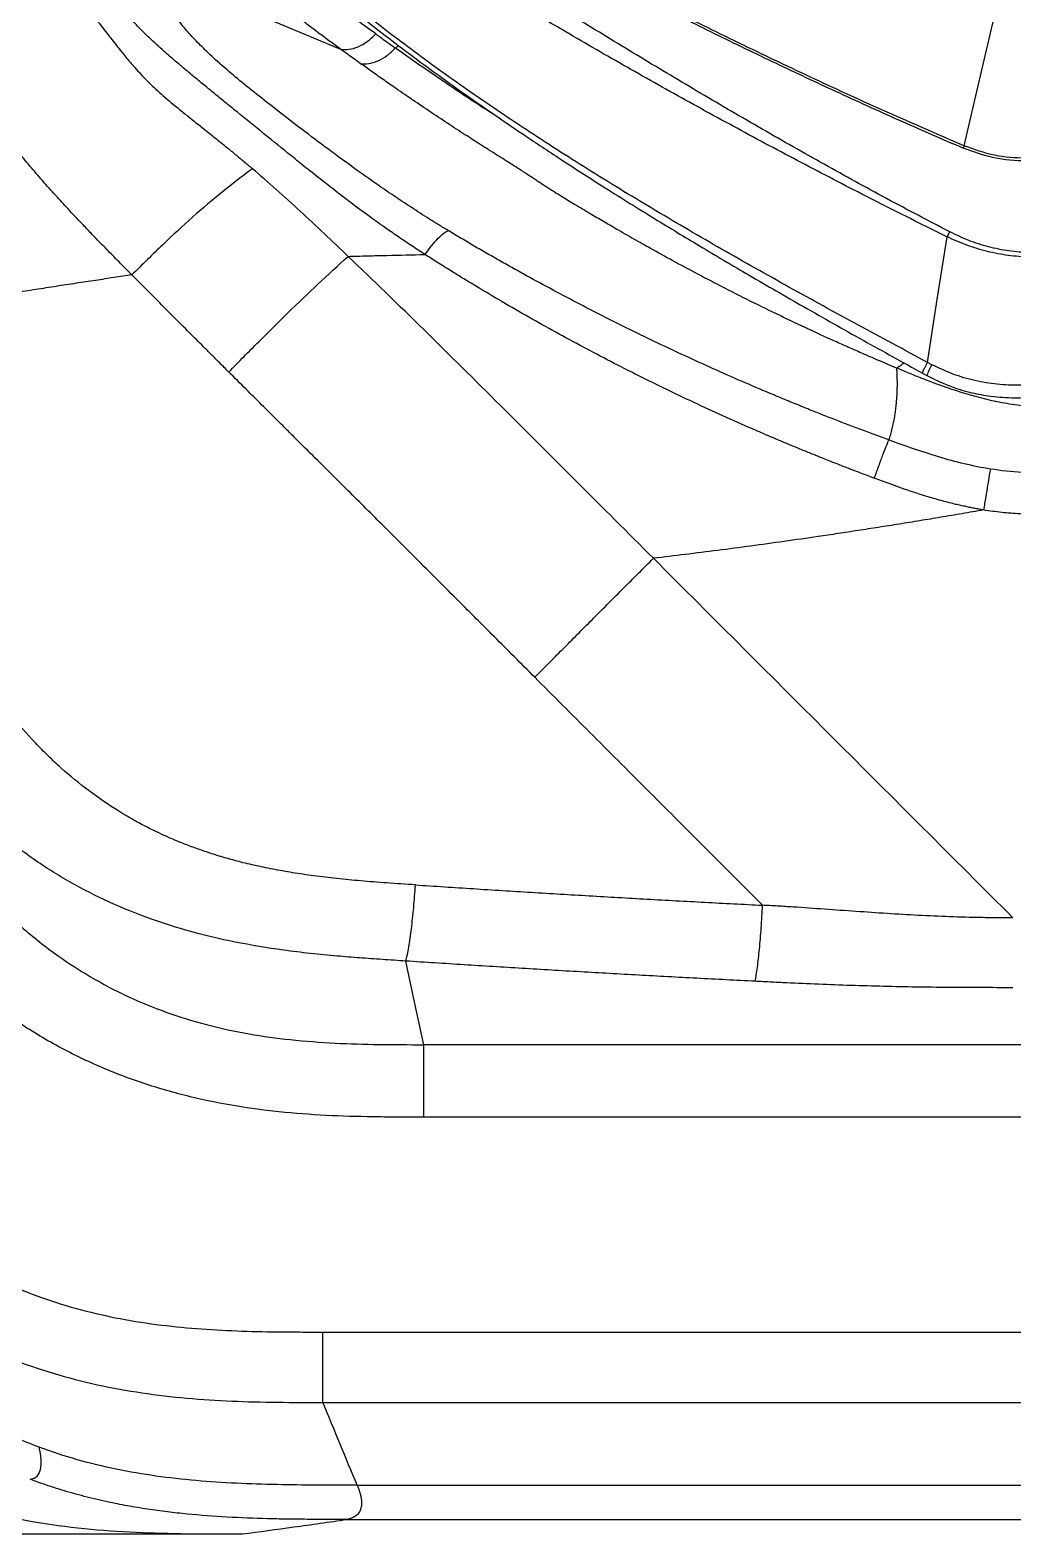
# Model space of a CAD drawing. Extents: x 0 to 84, y -21 to 126.
# Drawn here: x 64.62 to 70.45, y 0.1 to 9.02 of the extents above; entities that cross this region are included whole.
import ezdxf

# ---------------------------------------------------------------- set-up
doc = ezdxf.new("R2010")
doc.units = 0
doc.header["$MEASUREMENT"] = 0
doc.layers.add('1', color=4, linetype='Continuous')

# ---------------------------------------------------------------- blocks, each defined once
blk = doc.blocks.new('PRODIGY')
at = {"layer": '1', "color": 3, "linetype": 'Continuous', "lineweight": 25}
for p, q in [((65.3341, 9.3758), (66.4582, 8.9058)), ((66.7837, 8.9121), (66.8049, 8.925)), ((70.056, 7.7916), (70.0719, 7.8217)), ((69.9108, 6.9833), (69.9362, 6.9693)), ((69.9669, 7.0335), (69.9406, 7.0472)), ((77.8486, 3), (66.9523, 3)), ((77.8486, 2.5702), (66.9523, 2.5702)), ((66.3547, 1.2956), (79.262, 1.2956)), ((66.3547, 0.8778), (79.7705, 0.8778)), ((66.5575, 0.3868), (80.404, 0.3865)), ((66.4954, 0.1838), (80.6797, 0.1836)), ((45.4641, 0.0985), (65.8414, 0.0979)), ((65.8414, 0.0979), (65.8766, 0.0979))]:
    blk.add_line(p, q, dxfattribs=at)
at = {"layer": '1', "color": 3, "linetype": 'Continuous', "lineweight": 25, "flags": 128}
for points in [[(70.1584, 8.3318), (70.2469, 8.7126), (70.3353, 9.0932)], [(69.9406, 7.0472), (69.9983, 7.4194), (70.056, 7.7916)], [(66.9523, 3), (66.8999, 3.2451), (66.8464, 3.496)]]:
    blk.add_lwpolyline(points, dxfattribs=at)
at = {"layer": '1', "color": 3, "linetype": 'Continuous', "lineweight": 25}
blk.add_arc((70.3128, 6.8284), 0.4022, 149.33985, 159.48164, dxfattribs=at)
for points, knots in [([(70.1523, 8.3174), (70.0326, 8.3692), (69.7869, 8.4755), (69.4251, 8.6399), (69.0595, 8.8109), (68.7029, 8.9835), (68.3547, 9.1568), (68.0823, 9.2954), (67.8796, 9.4), (67.7397, 9.4731), (67.6027, 9.5453), (67.4702, 9.6159), (67.3434, 9.6828), (67.2214, 9.7483), (67.1057, 9.8122), (66.9957, 9.8726), (66.8974, 9.9259), (66.811, 9.9729), (66.7297, 10.0184), (66.6529, 10.0618), (66.5706, 10.1074), (66.4901, 10.1484), (66.4395, 10.1791), (66.4165, 10.1931)], [0, 0, 0, 0, 0.082249, 0.168725, 0.250938, 0.337837, 0.421226, 0.501438, 0.538138, 0.573957, 0.608923, 0.645818, 0.681064, 0.714276, 0.751294, 0.786327, 0.81865, 0.848238, 0.87506, 0.90615, 0.93432, 0.970126, 1, 1, 1, 1]), ([(66.4168, 10.1934), (66.4673, 10.1657), (66.568, 10.1103), (66.7348, 10.0201), (66.9165, 9.9243), (67.1147, 9.821), (67.3282, 9.7066), (67.5588, 9.5867), (67.7976, 9.4589), (68.0952, 9.3053), (68.453, 9.1234), (68.8715, 8.9174), (69.2962, 8.7157), (69.7251, 8.5196), (70.0141, 8.3944), (70.1585, 8.3319)], [0, 0, 0, 0, 0.062561, 0.125095, 0.187383, 0.249789, 0.312754, 0.37631, 0.439124, 0.501607, 0.601699, 0.701611, 0.80118, 0.900668, 1, 1, 1, 1]), ([(70.0559, 7.7916), (69.9273, 7.8556), (69.6696, 7.9838), (69.286, 8.1822), (68.9045, 8.3839), (68.5276, 8.5896), (68.1562, 8.7981), (67.8228, 8.9908), (67.5296, 9.1639), (67.277, 9.3154), (67.0398, 9.4603), (66.8212, 9.5942), (66.6228, 9.718), (66.4445, 9.8316), (66.2828, 9.9372), (66.1864, 10.0014), (66.1382, 10.0335)], [0, 0, 0, 0, 0.082589, 0.165416, 0.24837, 0.331192, 0.414034, 0.497446, 0.56062, 0.623393, 0.686188, 0.749611, 0.812567, 0.875073, 0.937549, 1, 1, 1, 1]), ([(70.0718, 7.8217), (69.947, 7.887), (69.6971, 8.0177), (69.3264, 8.222), (68.9584, 8.4303), (68.5945, 8.6429), (68.2352, 8.8578), (67.911, 9.0555), (67.6236, 9.2319), (67.3738, 9.3852), (67.1368, 9.53), (66.9162, 9.6625), (66.7147, 9.782), (66.5326, 9.8894), (66.3665, 9.9861), (66.2673, 10.0451), (66.2178, 10.0745)], [0, 0, 0, 0, 0.082411, 0.164951, 0.247638, 0.330248, 0.412935, 0.496232, 0.559503, 0.622548, 0.685579, 0.749219, 0.81255, 0.875197, 0.937632, 1, 1, 1, 1]), ([(66.6673, 8.9957), (66.5835, 9.0563), (66.5036, 9.115), (66.3519, 9.2285), (66.2801, 9.283), (66.1457, 9.3866), (66.0832, 9.4354), (65.9685, 9.5263), (65.9163, 9.5683), (65.8225, 9.645), (65.7809, 9.6798), (65.7073, 9.7435), (65.6753, 9.7724), (65.6201, 9.8261), (65.5968, 9.8509), (65.5664, 9.8868), (65.5569, 9.8985), (65.539, 9.9218), (65.5304, 9.9334), (65.5221, 9.945)], [0, 0, 0, 0, 0.125, 0.125, 0.25, 0.25, 0.375, 0.375, 0.5, 0.5, 0.625, 0.625, 0.75, 0.75, 0.875, 0.875, 0.9375, 0.9375, 1, 1, 1, 1]), ([(66.4582, 8.9058), (66.4477, 8.9134), (66.4267, 8.9288), (66.3956, 8.9516), (66.3648, 8.9744), (66.3344, 8.9971), (66.3043, 9.0196), (66.2745, 9.0421), (66.245, 9.0644), (66.1852, 9.1101), (66.102, 9.1748), (65.9977, 9.2582), (65.9034, 9.3359), (65.8144, 9.4116), (65.7357, 9.4809), (65.6461, 9.5628), (65.55, 9.6561), (65.4871, 9.7238), (65.4487, 9.7682), (65.4261, 9.7953), (65.3892, 9.8421), (65.3636, 9.8773), (65.3466, 9.9007)], [0, 0, 0, 0, 0.016832, 0.033626, 0.05039, 0.067135, 0.083868, 0.100596, 0.117327, 0.134064, 0.203736, 0.265258, 0.330367, 0.393402, 0.458928, 0.518168, 0.630815, 0.76045, 0.779943, 0.820615, 0.880648, 1, 1, 1, 1]), ([(69.9406, 7.0472), (69.8024, 7.1213), (69.5264, 7.2694), (69.1182, 7.4932), (68.7178, 7.7185), (68.3271, 7.9464), (67.9468, 8.1778), (67.5786, 8.413), (67.2259, 8.6508), (66.8936, 8.8893), (66.6113, 9.106), (66.3747, 9.2999), (66.1784, 9.4708), (65.9983, 9.6382), (65.8956, 9.7418), (65.8443, 9.7936)], [0, 0, 0, 0, 0.083389, 0.166545, 0.249267, 0.331863, 0.414654, 0.498053, 0.581911, 0.665729, 0.748937, 0.811246, 0.87376, 0.936868, 1, 1, 1, 1]), ([(65.8639, 9.7253), (65.9051, 9.6851), (65.9896, 9.6024), (66.1341, 9.4714), (66.2841, 9.3408), (66.4331, 9.2164), (66.5785, 9.0993), (66.7264, 8.9838), (66.8744, 8.8717), (67.0198, 8.7646), (67.1499, 8.6709), (67.2697, 8.5865), (67.404, 8.4934), (67.5717, 8.3796), (67.7859, 8.238), (68.0394, 8.0751), (68.3108, 7.906), (68.5958, 7.7332), (68.89, 7.5593), (69.2136, 7.3726), (69.5566, 7.1786), (69.7934, 7.0481), (69.9111, 6.9831)], [0, 0, 0, 0, 0.051204, 0.105004, 0.154894, 0.201119, 0.243829, 0.283135, 0.325877, 0.363814, 0.396875, 0.424913, 0.452879, 0.494955, 0.544809, 0.602205, 0.667162, 0.724647, 0.78714, 0.85479, 0.927813, 1, 1, 1, 1]), ([(66.9595, 7.6873), (66.9463, 7.6958), (66.9201, 7.7128), (66.8813, 7.7383), (66.843, 7.7639), (66.8054, 7.7893), (66.7683, 7.8147), (66.709, 7.8559), (66.6252, 7.9158), (66.5213, 7.9928), (66.4206, 8.07), (66.3243, 8.1456), (66.234, 8.2177), (66.1187, 8.3107), (65.9826, 8.4207), (65.8532, 8.5257), (65.7558, 8.6049), (65.6877, 8.6606), (65.6214, 8.715), (65.5622, 8.7641), (65.5033, 8.8134), (65.4502, 8.859), (65.3997, 8.9033), (65.3397, 8.9576), (65.2769, 9.0181), (65.2181, 9.0809), (65.1711, 9.1382), (65.1401, 9.1823), (65.1189, 9.2165), (65.1052, 9.2401), (65.0932, 9.2617), (65.0859, 9.2752), (65.0824, 9.2817)], [0, 0, 0, 0, 0.011933, 0.023759, 0.035476, 0.047081, 0.058571, 0.069944, 0.102567, 0.138056, 0.170649, 0.202428, 0.235662, 0.264158, 0.324338, 0.383571, 0.412382, 0.442377, 0.470047, 0.501198, 0.527023, 0.560641, 0.5908, 0.621346, 0.685527, 0.748136, 0.810291, 0.878724, 0.911605, 0.943029, 0.972993, 1, 1, 1, 1]), ([(64.8993, 9.217), (64.9031, 9.2124), (64.9107, 9.2034), (64.9221, 9.1896), (64.9334, 9.1759), (64.9446, 9.1622), (64.9558, 9.1485), (64.9669, 9.1348), (64.9779, 9.1211), (64.989, 9.1074), (64.9999, 9.0936), (65.0109, 9.0798), (65.0294, 9.0563), (65.0561, 9.0223), (65.0909, 8.9774), (65.1255, 8.9329), (65.1635, 8.8849), (65.1991, 8.8414), (65.2344, 8.8002), (65.2635, 8.7677), (65.298, 8.7312), (65.3471, 8.6822), (65.4162, 8.6192), (65.5011, 8.5493), (65.577, 8.4888), (65.642, 8.4372), (65.7117, 8.3816), (65.7768, 8.3289), (65.8344, 8.2816), (65.8856, 8.2389), (65.9196, 8.21), (65.9366, 8.1956)], [0, 0, 0, 0, 0.030439, 0.060004, 0.088715, 0.116594, 0.143661, 0.169937, 0.195444, 0.220203, 0.244235, 0.267563, 0.290207, 0.359184, 0.423258, 0.472901, 0.521351, 0.581997, 0.601586, 0.632896, 0.66563, 0.689559, 0.745224, 0.80041, 0.829046, 0.861024, 0.896084, 0.928879, 0.952821, 0.976533, 1, 1, 1, 1]), ([(67.0974, 7.829), (67.0787, 7.8403), (67.0602, 7.8516), (67.0233, 7.8744), (67.0048, 7.8859), (66.9497, 7.9205), (66.9133, 7.9437), (66.842, 7.9902), (66.8071, 8.0134), (66.7393, 8.0591), (66.7063, 8.0817), (66.6102, 8.1485), (66.5498, 8.1919), (66.4343, 8.276), (66.3793, 8.3169), (66.2738, 8.396), (66.2233, 8.4343), (66.1271, 8.5079), (66.0815, 8.5431), (65.9954, 8.6105), (65.955, 8.6425), (65.8793, 8.7037), (65.844, 8.7329), (65.7778, 8.7891), (65.7469, 8.8161), (65.6892, 8.8685), (65.6625, 8.8938), (65.613, 8.9428), (65.5903, 8.9665), (65.5489, 9.0123), (65.5301, 9.0344), (65.4963, 9.0767), (65.4814, 9.0969), (65.4613, 9.126), (65.455, 9.1355), (65.4461, 9.1496), (65.4432, 9.1542), (65.4376, 9.1635), (65.4348, 9.168), (65.4267, 9.1819), (65.4216, 9.191), (65.412, 9.2087), (65.4076, 9.2172), (65.4014, 9.2293), (65.3995, 9.2332), (65.3957, 9.2409), (65.3938, 9.2446), (65.3901, 9.2521), (65.3883, 9.2559), (65.3847, 9.2633), (65.383, 9.2669), (65.3812, 9.2705)], [0, 0, 0, 0, 0.015625, 0.015625, 0.03125, 0.03125, 0.0625, 0.0625, 0.09375, 0.09375, 0.125, 0.125, 0.1875, 0.1875, 0.25, 0.25, 0.3125, 0.3125, 0.375, 0.375, 0.4375, 0.4375, 0.5, 0.5, 0.5625, 0.5625, 0.625, 0.625, 0.6875, 0.6875, 0.75, 0.75, 0.8125, 0.8125, 0.84375, 0.84375, 0.859375, 0.859375, 0.875, 0.875, 0.90625, 0.90625, 0.9375, 0.9375, 0.953125, 0.953125, 0.96875, 0.96875, 0.984375, 0.984375, 1, 1, 1, 1]), ([(65.2211, 7.5661), (65.2078, 7.5796), (65.1817, 7.606), (65.1436, 7.6447), (65.1072, 7.6817), (65.0727, 7.717), (65.04, 7.7505), (65.009, 7.7825), (64.9797, 7.8127), (64.9522, 7.8414), (64.9064, 7.8893), (64.8453, 7.9541), (64.767, 8.0391), (64.6912, 8.1243), (64.6154, 8.2126), (64.5442, 8.2989), (64.4791, 8.3807), (64.4199, 8.4565), (64.3687, 8.5223), (64.3245, 8.5785), (64.2736, 8.642), (64.2191, 8.7073), (64.1651, 8.7686), (64.1223, 8.8151), (64.0837, 8.8557), (64.0513, 8.8892), (64.0139, 8.9274), (63.9843, 8.9575), (63.9524, 8.9901), (63.9358, 9.0071), (63.9248, 9.0184)], [0, 0, 0, 0, 0.015464, 0.030259, 0.044392, 0.057869, 0.070699, 0.082889, 0.094447, 0.105381, 0.115701, 0.149297, 0.179436, 0.21289, 0.246809, 0.281604, 0.315205, 0.34836, 0.382858, 0.412564, 0.441845, 0.502009, 0.561673, 0.621283, 0.671091, 0.735799, 0.786711, 0.880991, 0.920634, 1, 1, 1, 1]), ([(66.4582, 8.9058), (66.474, 8.9024), (66.4911, 8.902), (66.5266, 8.9067), (66.5449, 8.9119), (66.5816, 8.9277), (66.5999, 8.9382), (66.6351, 8.9638), (66.6519, 8.9789), (66.6673, 8.9957)], [0, 0, 0, 0, 0.25, 0.25, 0.5, 0.5, 0.75, 0.75, 1, 1, 1, 1]), ([(66.6673, 8.9957), (66.6767, 8.9889), (66.6959, 8.9751), (66.7294, 8.951), (66.7589, 8.9298), (66.7785, 8.9159), (66.7837, 8.9121)], [0, 0, 0, 0, 0.243169, 0.500145, 0.866544, 1, 1, 1, 1]), ([(66.576, 8.8207), (66.5647, 8.8288), (66.5403, 8.8463), (66.5009, 8.8747), (66.4731, 8.8949), (66.4582, 8.9058)], [0, 0, 0, 0, 0.282645, 0.616068, 1, 1, 1, 1]), ([(66.576, 8.8207), (66.5915, 8.8174), (66.6083, 8.8169), (66.6435, 8.8218), (66.6617, 8.8271), (66.6982, 8.8432), (66.7164, 8.8539), (66.7514, 8.8799), (66.7682, 8.8952), (66.7837, 8.9121)], [0, 0, 0, 0, 0.25, 0.25, 0.5, 0.5, 0.75, 0.75, 1, 1, 1, 1]), ([(67.4092, 8.4903), (67.3689, 8.5161), (67.285, 8.5697), (67.1588, 8.6529), (67.0312, 8.7391), (66.9053, 8.8259), (66.8242, 8.8834), (66.7837, 8.9121)], [0, 0, 0, 0, 0.18525, 0.385189, 0.59208, 0.796394, 1, 1, 1, 1]), ([(69.7565, 7.0137), (69.7381, 7.0214), (69.7022, 7.0365), (69.6497, 7.0589), (69.5995, 7.0806), (69.5516, 7.1014), (69.5059, 7.1215), (69.4625, 7.1408), (69.4213, 7.1592), (69.3823, 7.1767), (69.3455, 7.1934), (69.3109, 7.2093), (69.2784, 7.2242), (69.248, 7.2383), (69.2198, 7.2514), (69.1446, 7.2866), (69.0199, 7.3461), (68.8454, 7.4323), (68.6965, 7.5084), (68.5573, 7.5814), (68.4327, 7.6483), (68.3082, 7.717), (68.1966, 7.7798), (68.1037, 7.8329), (68.0174, 7.883), (67.9349, 7.9315), (67.8517, 7.9811), (67.7804, 8.0244), (67.7283, 8.0567), (67.6928, 8.0792), (67.6645, 8.0976), (67.6404, 8.1136), (67.618, 8.1287), (67.5942, 8.1444), (67.5687, 8.1611), (67.5217, 8.1915), (67.4684, 8.2255), (67.409, 8.2631), (67.3604, 8.2937), (67.2973, 8.3335), (67.2339, 8.374), (67.1712, 8.4145), (67.1008, 8.4604), (67.0091, 8.521), (66.9161, 8.5838), (66.8423, 8.6341), (66.7795, 8.6774), (66.7128, 8.7238), (66.642, 8.7737), (66.5974, 8.8055), (66.576, 8.8207)], [0, 0, 0, 0, 0.014589, 0.028601, 0.042042, 0.054919, 0.067233, 0.078987, 0.09018, 0.100813, 0.110885, 0.120396, 0.129347, 0.137738, 0.145569, 0.152842, 0.2005, 0.250873, 0.303945, 0.333673, 0.378467, 0.420337, 0.451648, 0.484803, 0.509168, 0.534348, 0.56409, 0.589195, 0.603084, 0.614339, 0.623412, 0.630523, 0.637951, 0.64556, 0.65395, 0.66305, 0.691783, 0.706545, 0.721812, 0.74014, 0.769753, 0.786226, 0.80429, 0.842406, 0.881768, 0.902777, 0.921448, 0.949744, 0.975846, 1, 1, 1, 1]), ([(70.8888, 8.3351), (70.8307, 8.3097), (70.7144, 8.2589), (70.5239, 8.2371), (70.3324, 8.2522), (70.2125, 8.2956), (70.1523, 8.3173)], [0, 0, 0, 0, 0.249093, 0.498767, 0.748345, 1, 1, 1, 1]), ([(70.1523, 8.3174), (70.1534, 8.3198), (70.1554, 8.3247), (70.1574, 8.3295), (70.1584, 8.3319)], [0, 0, 0, 0, 0.5000516, 1, 1, 1, 1]), ([(70.8804, 8.3507), (70.8237, 8.3256), (70.7101, 8.2752), (70.5234, 8.2533), (70.3354, 8.2678), (70.2176, 8.3104), (70.1584, 8.3318)], [0, 0, 0, 0, 0.248315, 0.497926, 0.747765, 1, 1, 1, 1]), ([(65.9366, 8.1956), (65.8758, 8.1511), (65.8162, 8.1055), (65.6982, 8.0102), (65.6398, 7.9606), (65.5225, 7.8564), (65.4636, 7.8018), (65.3441, 7.6876), (65.2834, 7.628), (65.2211, 7.5661)], [0, 0, 0, 0, 0.25, 0.25, 0.5, 0.5, 0.75, 0.75, 1, 1, 1, 1]), ([(66.5039, 7.6762), (66.4089, 7.767), (66.3141, 7.8568), (66.1717, 7.9879), (66.1243, 8.031), (66.0299, 8.115), (65.9829, 8.1559), (65.9366, 8.1956)], [0, 0, 0, 0, 0.5, 0.5, 0.75, 0.75, 1, 1, 1, 1]), ([(66.9595, 7.6873), (66.9872, 7.7258), (67.0144, 7.7589), (67.0619, 7.8078), (67.0824, 7.8235), (67.0974, 7.829)], [0, 0, 0, 0, 0.5, 0.5, 1, 1, 1, 1]), ([(69.7105, 6.5869), (69.6531, 6.6078), (69.5959, 6.629), (69.482, 6.6721), (69.4252, 6.6939), (69.34, 6.7272), (69.3117, 6.7384), (69.2549, 6.761), (69.2265, 6.7724), (69.1699, 6.7954), (69.1417, 6.8069), (69.085, 6.8302), (69.0565, 6.842), (68.9147, 6.9015), (68.8017, 6.9504), (68.6343, 7.0251), (68.5789, 7.0503), (68.469, 7.1009), (68.4145, 7.1265), (68.306, 7.178), (68.252, 7.204), (68.1444, 7.2568), (68.0907, 7.2834), (67.9306, 7.3642), (67.8242, 7.4196), (67.6664, 7.5041), (67.6142, 7.5325), (67.5364, 7.5754), (67.5106, 7.5897), (67.4592, 7.6184), (67.4336, 7.6328), (67.3824, 7.6619), (67.3566, 7.6766), (67.3044, 7.7066), (67.2781, 7.7218), (67.2258, 7.7524), (67.1998, 7.7676), (67.1613, 7.7905), (67.1485, 7.7982), (67.1228, 7.8136), (67.11, 7.8213), (67.0974, 7.829)], [0, 0, 0, 0, 0.0625, 0.0625, 0.125, 0.125, 0.15625, 0.15625, 0.1875, 0.1875, 0.21875, 0.21875, 0.25, 0.25, 0.375, 0.375, 0.4375, 0.4375, 0.5, 0.5, 0.5625, 0.5625, 0.625, 0.625, 0.75, 0.75, 0.8125, 0.8125, 0.84375, 0.84375, 0.875, 0.875, 0.90625, 0.90625, 0.9375, 0.9375, 0.96875, 0.96875, 0.984375, 0.984375, 1, 1, 1, 1]), ([(71.035, 7.7821), (70.9966, 7.7641), (70.92, 7.7283), (70.7974, 7.6938), (70.6723, 7.6739), (70.5455, 7.6696), (70.4192, 7.6795), (70.2948, 7.7035), (70.1728, 7.7398), (70.0951, 7.7743), (70.056, 7.7917)], [0, 0, 0, 0, 0.125245, 0.249888, 0.375058, 0.499446, 0.624437, 0.749005, 0.873564, 1, 1, 1, 1]), ([(71.0215, 7.8079), (70.9845, 7.79), (70.9104, 7.7543), (70.7915, 7.7199), (70.6698, 7.7), (70.5461, 7.6955), (70.4229, 7.7058), (70.3019, 7.7306), (70.1836, 7.7678), (70.1092, 7.8037), (70.0718, 7.8217)], [0, 0, 0, 0, 0.124908, 0.249366, 0.374617, 0.499197, 0.624502, 0.749327, 0.874058, 1, 1, 1, 1]), ([(65.796, 6.9901), (65.8557, 7.051), (65.9146, 7.1108), (66.0318, 7.2284), (66.0901, 7.2861), (66.2071, 7.3998), (66.2657, 7.4558), (66.3839, 7.5666), (66.4435, 7.6215), (66.5039, 7.6762)], [0, 0, 0, 0, 0.25, 0.25, 0.5, 0.5, 0.75, 0.75, 1, 1, 1, 1]), ([(66.5039, 7.6762), (66.5426, 7.6772), (66.581, 7.6783), (66.6574, 7.6802), (66.6955, 7.6812), (66.8096, 7.684), (66.8851, 7.6857), (66.9595, 7.6873)], [0, 0, 0, 0, 0.25, 0.25, 0.5, 0.5, 1, 1, 1, 1]), ([(68.3146, 5.8849), (68.1632, 6.0363), (68.0118, 6.1877), (67.7091, 6.4902), (67.5578, 6.6413), (67.2555, 6.9422), (67.1046, 7.0918), (66.8034, 7.3875), (66.6534, 7.5333), (66.5039, 7.6762)], [0, 0, 0, 0, 0.25, 0.25, 0.5, 0.5, 0.75, 0.75, 1, 1, 1, 1]), ([(69.6248, 6.36), (69.6029, 6.3682), (69.5592, 6.3846), (69.4938, 6.4096), (69.4284, 6.4349), (69.3631, 6.4606), (69.2977, 6.4867), (69.2323, 6.5131), (69.1668, 6.54), (69.101, 6.5673), (69.035, 6.5952), (68.9688, 6.6235), (68.807, 6.6936), (68.5585, 6.8059), (68.223, 6.9683), (67.8971, 7.1367), (67.6283, 7.2847), (67.4189, 7.4055), (67.287, 7.4839), (67.1849, 7.5459), (67.1063, 7.5944), (67.033, 7.6402), (66.9828, 7.6724), (66.9595, 7.6873)], [0, 0, 0, 0, 0.023315, 0.046641, 0.069985, 0.093361, 0.116785, 0.140279, 0.163869, 0.187586, 0.211462, 0.235484, 0.259614, 0.387776, 0.508273, 0.633057, 0.756241, 0.817598, 0.877582, 0.911831, 0.93902, 0.971711, 1, 1, 1, 1]), ([(65.2211, 7.5661), (65.1857, 7.5608), (65.1136, 7.55), (65.0035, 7.5333), (64.8894, 7.516), (64.7713, 7.498), (64.6491, 7.4792), (64.5229, 7.4598), (64.3925, 7.4397), (64.2502, 7.4178), (64.0919, 7.3932), (63.9135, 7.3656), (63.7182, 7.3354), (63.506, 7.3026), (63.3589, 7.2799), (63.2825, 7.2681)], [0, 0, 0, 0, 0.054571, 0.111191, 0.169881, 0.230662, 0.293559, 0.358595, 0.425794, 0.495183, 0.578716, 0.670823, 0.77164, 0.881312, 1, 1, 1, 1]), ([(65.796, 6.9901), (65.778, 7.0081), (65.7432, 7.0427), (65.6931, 7.0927), (65.6471, 7.1387), (65.605, 7.1807), (65.5419, 7.2438), (65.4614, 7.3244), (65.3676, 7.4185), (65.2891, 7.4974), (65.2421, 7.5449), (65.2211, 7.5661)], [0, 0, 0, 0, 0.0935927, 0.1802778, 0.2600556, 0.3329236, 0.3988774, 0.588915, 0.7525112, 0.8895704, 1, 1, 1, 1]), ([(71.7112, 7.1619), (71.6968, 7.1524), (71.669, 7.1341), (71.6287, 7.1081), (71.5818, 7.0785), (71.5284, 7.0458), (71.4047, 6.9737), (71.2556, 6.8995), (71.0782, 6.8371), (70.9447, 6.8035), (70.8116, 6.7836), (70.6807, 6.7769), (70.5517, 6.7823), (70.4278, 6.798), (70.3064, 6.8224), (70.1909, 6.853), (70.0773, 6.889), (69.9808, 6.9237), (69.8974, 6.9559), (69.8273, 6.9841), (69.7803, 7.0037), (69.7565, 7.0137)], [0, 0, 0, 0, 0.024365, 0.046999, 0.067893, 0.102683, 0.135453, 0.270469, 0.337697, 0.402739, 0.466804, 0.530349, 0.591215, 0.653107, 0.711534, 0.771755, 0.828205, 0.887123, 0.92353, 0.961161, 1, 1, 1, 1]), ([(67.6109, 5.1794), (67.5307, 5.2598), (67.3796, 5.4111), (67.1509, 5.6402), (66.9288, 5.8623), (66.7056, 6.0851), (66.4806, 6.3091), (66.313, 6.4758), (66.1977, 6.5904), (66.1384, 6.6494), (66.0682, 6.7192), (65.9871, 6.7998), (65.8951, 6.8914), (65.8303, 6.956), (65.796, 6.9901)], [0, 0, 0, 0, 0.132748, 0.250002, 0.378459, 0.49992, 0.618666, 0.749841, 0.776467, 0.809116, 0.847793, 0.892498, 0.943231, 1, 1, 1, 1]), ([(69.7565, 7.0137), (69.7569, 7.0054), (69.7579, 6.989), (69.7589, 6.9645), (69.7595, 6.94), (69.7596, 6.9156), (69.7592, 6.8913), (69.7584, 6.8671), (69.7572, 6.843), (69.7554, 6.819), (69.7529, 6.7912), (69.7491, 6.7596), (69.7438, 6.7244), (69.7373, 6.6894), (69.7297, 6.6549), (69.7209, 6.6206), (69.714, 6.5981), (69.7105, 6.5869)], [0, 0, 0, 0, 0.056622, 0.113084, 0.169392, 0.225552, 0.28157, 0.337451, 0.393202, 0.448829, 0.50434, 0.587411, 0.670261, 0.752915, 0.835403, 0.917754, 1, 1, 1, 1]), ([(69.7989, 7.0452), (69.7954, 7.0414), (69.7804, 7.0252), (69.7668, 7.0186), (69.7565, 7.0137)], [0, 0, 0, 0, 0.234764, 1, 1, 1, 1]), ([(69.9111, 6.9832), (69.9109, 6.9837), (69.9106, 6.9846), (69.913, 6.9914), (69.9176, 7.0018), (69.9241, 7.0154), (69.9318, 7.0307), (69.9377, 7.0418), (69.9405, 7.0472)], [0, 0, 0, 0, 0.1642353, 0.3392566, 0.5142891, 0.6850372, 0.8478319, 1, 1, 1, 1]), ([(69.9362, 6.9693), (69.9792, 6.948), (70.0607, 6.9076), (70.1839, 6.8701), (70.3081, 6.8456), (70.4261, 6.836), (70.5239, 6.8382), (70.5954, 6.8444), (70.6577, 6.8528), (70.7497, 6.8707), (70.8782, 6.9069), (70.9759, 6.9526), (71.0299, 6.9779)], [0, 0, 0, 0, 0.126434, 0.239532, 0.33806, 0.459929, 0.550748, 0.595816, 0.649218, 0.71623, 0.842946, 1, 1, 1, 1]), ([(70.999, 7.0423), (70.9589, 7.0235), (70.8785, 6.9859), (70.7514, 6.9458), (70.6208, 6.9197), (70.4877, 6.9093), (70.3537, 6.9145), (70.2205, 6.9367), (70.0899, 6.9748), (70.0079, 7.0139), (69.9669, 7.0335)], [0, 0, 0, 0, 0.123732, 0.248316, 0.371824, 0.495794, 0.620902, 0.746107, 0.872827, 1, 1, 1, 1]), ([(71.6744, 6.7249), (71.6618, 6.7182), (71.6489, 6.7114), (71.6235, 6.6982), (71.6108, 6.6917), (71.5728, 6.6721), (71.5473, 6.6593), (71.4705, 6.6216), (71.4187, 6.5974), (71.2611, 6.5289), (71.1528, 6.4883), (70.9833, 6.4413), (70.9256, 6.428), (70.8076, 6.4071), (70.7473, 6.3997), (70.6249, 6.3918), (70.5628, 6.3913), (70.4382, 6.3977), (70.3756, 6.4045), (70.3133, 6.4145)], [0, 0, 0, 0, 0.03125, 0.03125, 0.0625, 0.0625, 0.125, 0.125, 0.25, 0.25, 0.5, 0.5, 0.625, 0.625, 0.75, 0.75, 0.875, 0.875, 1, 1, 1, 1]), ([(69.6248, 6.36), (69.6338, 6.3849), (69.6428, 6.4097), (69.6602, 6.4569), (69.6685, 6.4792), (69.6837, 6.5193), (69.6905, 6.5372), (69.7022, 6.5668), (69.707, 6.5786), (69.7105, 6.5869)], [0, 0, 0, 0, 0.25, 0.25, 0.5, 0.5, 0.75, 0.75, 1, 1, 1, 1]), ([(70.3133, 6.4145), (70.2616, 6.4227), (70.2099, 6.4332), (70.1073, 6.4576), (70.0565, 6.4715), (69.9561, 6.5017), (69.9065, 6.5178), (69.8082, 6.5515), (69.7594, 6.569), (69.7105, 6.5869)], [0, 0, 0, 0, 0.25, 0.25, 0.5, 0.5, 0.75, 0.75, 1, 1, 1, 1]), ([(71.7923, 6.5057), (71.7778, 6.4983), (71.7497, 6.4837), (71.7085, 6.4628), (71.6695, 6.4433), (71.6158, 6.417), (71.5482, 6.3851), (71.4352, 6.3347), (71.2893, 6.2763), (71.1038, 6.2164), (70.9406, 6.1789), (70.8051, 6.1586), (70.7, 6.1488), (70.5939, 6.145), (70.5047, 6.1471), (70.4336, 6.1518), (70.3804, 6.1569), (70.3268, 6.1633), (70.291, 6.1689), (70.2731, 6.1717)], [0, 0, 0, 0, 0.030765, 0.059903, 0.087404, 0.113259, 0.172991, 0.228764, 0.34745, 0.469992, 0.597192, 0.663745, 0.729194, 0.796804, 0.864418, 0.897832, 0.931555, 0.965605, 1, 1, 1, 1]), ([(70.2731, 6.1717), (70.2637, 6.1732), (70.2448, 6.1764), (70.2164, 6.1816), (70.1878, 6.1872), (70.1588, 6.1933), (70.1296, 6.1999), (70.0829, 6.2109), (70.0176, 6.2279), (69.9371, 6.2514), (69.8562, 6.2773), (69.7821, 6.3026), (69.7042, 6.3305), (69.6538, 6.3492), (69.6248, 6.36)], [0, 0, 0, 0, 0.042169, 0.084849, 0.128048, 0.171773, 0.216029, 0.260822, 0.384647, 0.51545, 0.632538, 0.76158, 0.862636, 1, 1, 1, 1]), ([(70.3133, 6.4145), (70.3115, 6.4049), (70.3092, 6.3918), (70.3036, 6.3594), (70.3004, 6.3402), (70.2933, 6.2973), (70.2894, 6.2736), (70.2814, 6.2239), (70.2772, 6.1978), (70.2731, 6.1717)], [0, 0, 0, 0, 0.25, 0.25, 0.5, 0.5, 0.75, 0.75, 1, 1, 1, 1]), ([(70.2731, 6.1717), (70.2306, 6.1643), (70.1462, 6.1497), (70.0201, 6.1285), (69.8954, 6.1079), (69.772, 6.0879), (69.65, 6.0685), (69.5294, 6.0498), (69.4102, 6.0316), (69.264, 6.0099), (69.0911, 5.985), (68.8923, 5.9576), (68.6968, 5.9318), (68.5046, 5.9075), (68.3775, 5.8924), (68.3146, 5.8849)], [0, 0, 0, 0, 0.0652773, 0.1298525, 0.1937141, 0.2568511, 0.319253, 0.3809094, 0.4418104, 0.5019465, 0.6050318, 0.7064179, 0.8060654, 0.9039374, 1, 1, 1, 1]), ([(67.6109, 5.1794), (67.6694, 5.2382), (67.7278, 5.297), (67.8446, 5.4144), (67.9031, 5.4731), (68.0202, 5.5906), (68.0789, 5.6494), (68.1966, 5.767), (68.2555, 5.8259), (68.3146, 5.8849)], [0, 0, 0, 0, 0.25, 0.25, 0.5, 0.5, 0.75, 0.75, 1, 1, 1, 1]), ([(70.4473, 3.752), (70.0919, 4.1075), (69.7364, 4.463), (69.0255, 5.174), (68.67, 5.5295), (68.3146, 5.8849)], [0, 0, 0, 0, 0.5, 0.5, 1, 1, 1, 1]), ([(66.9027, 3.9478), (66.8458, 3.9516), (66.738, 3.9588), (66.5823, 3.9709), (66.4385, 3.9847), (66.3035, 4.0007), (66.1769, 4.0192), (66.0586, 4.0401), (65.9484, 4.0633), (65.8461, 4.0882), (65.7518, 4.1146), (65.665, 4.142), (65.5858, 4.1698), (65.5139, 4.1975), (65.449, 4.2247), (65.391, 4.2509), (65.3395, 4.2757), (65.2943, 4.2987), (65.2553, 4.3196), (65.2222, 4.338), (65.1949, 4.3538), (65.1732, 4.3667), (65.1569, 4.3765), (65.0871, 4.4194), (64.9658, 4.5024), (64.8279, 4.6157), (64.7237, 4.7131), (64.6228, 4.8151), (64.5026, 4.951), (64.3673, 5.1252), (64.2385, 5.3103), (64.1276, 5.4822), (64.0448, 5.6152), (64.0031, 5.6829), (63.9889, 5.7059)], [0, 0, 0, 0, 0.047575, 0.090136, 0.130254, 0.168046, 0.2036, 0.236994, 0.268288, 0.297529, 0.324758, 0.350013, 0.373328, 0.394738, 0.414272, 0.431957, 0.44782, 0.461881, 0.474158, 0.484667, 0.49342, 0.500426, 0.505692, 0.509223, 0.568622, 0.627791, 0.657411, 0.687121, 0.747029, 0.807905, 0.870092, 0.93401, 0.977573, 1, 1, 1, 1]), ([(66.8464, 3.496), (66.7998, 3.499), (66.7081, 3.505), (66.5724, 3.5145), (66.3766, 3.5302), (66.1296, 3.5565), (65.8395, 3.6044), (65.5757, 3.6665), (65.3267, 3.7448), (65.087, 3.8416), (64.8545, 3.9601), (64.6349, 4.0982), (64.4303, 4.2543), (64.2417, 4.4259), (64.0691, 4.61), (63.9112, 4.8037), (63.7891, 4.9722), (63.6968, 5.1083), (63.6293, 5.2116), (63.5643, 5.3136), (63.5212, 5.3826), (63.5001, 5.4163)], [0, 0, 0, 0, 0.034496, 0.068003, 0.100518, 0.179719, 0.251359, 0.317395, 0.37931, 0.443454, 0.507389, 0.570934, 0.633959, 0.696346, 0.75814, 0.819339, 0.879991, 0.911072, 0.940187, 0.97073, 1, 1, 1, 1]), ([(68.9616, 3.827), (68.8454, 3.9434), (68.6154, 4.1737), (68.274, 4.5154), (67.94, 4.8498), (67.7198, 5.0704), (67.6109, 5.1794)], [0, 0, 0, 0, 0.258124, 0.510831, 0.758124, 1, 1, 1, 1]), ([(63.6043, 4.9202), (63.6153, 4.9028), (63.6375, 4.8678), (63.6711, 4.8147), (63.7056, 4.7604), (63.7411, 4.7051), (63.7776, 4.6487), (63.8152, 4.5914), (63.854, 4.5333), (63.9258, 4.4276), (64.0404, 4.267), (64.1728, 4.1007), (64.2906, 3.9668), (64.3786, 3.8737), (64.4725, 3.7818), (64.6038, 3.6633), (64.7694, 3.533), (64.9805, 3.3961), (65.1958, 3.2828), (65.4265, 3.1883), (65.6675, 3.1144), (65.9123, 3.0618), (66.1674, 3.0266), (66.4237, 3.0076), (66.6879, 3.0002), (66.863, 3), (66.9523, 3)], [0, 0, 0, 0, 0.014944, 0.030233, 0.045868, 0.061846, 0.078167, 0.094828, 0.111827, 0.12916, 0.188051, 0.255802, 0.284307, 0.318327, 0.349388, 0.380331, 0.447564, 0.503025, 0.563908, 0.624941, 0.684675, 0.74759, 0.807322, 0.87232, 0.934886, 1, 1, 1, 1]), ([(66.9523, 2.5702), (66.9076, 2.5702), (66.8177, 2.5702), (66.636, 2.5713), (66.4058, 2.5769), (66.1267, 2.5958), (65.8455, 2.6315), (65.5646, 2.6877), (65.2859, 2.768), (65.0142, 2.8724), (64.796, 2.9804), (64.6284, 3.0786), (64.4642, 3.1854), (64.2699, 3.3313), (64.0514, 3.5271), (63.85, 3.7385), (63.6641, 3.963), (63.4953, 4.1927), (63.3648, 4.3873), (63.2647, 4.5426), (63.2158, 4.6199), (63.1913, 4.6585)], [0, 0, 0, 0, 0.0293377, 0.0590191, 0.1192932, 0.1805588, 0.2425846, 0.305254, 0.368478, 0.4328214, 0.4961037, 0.5280927, 0.5603519, 0.6246744, 0.6874003, 0.7528044, 0.8161631, 0.8786592, 0.9399292, 0.9699526, 1, 1, 1, 1]), ([(66.8464, 3.496), (66.8521, 3.5188), (66.8579, 3.5469), (66.869, 3.6117), (66.8743, 3.6483), (66.8842, 3.7274), (66.8887, 3.7699), (66.8966, 3.8576), (66.9, 3.9028), (66.9027, 3.9478)], [0, 0, 0, 0, 0.25, 0.25, 0.5, 0.5, 0.75, 0.75, 1, 1, 1, 1]), ([(66.9027, 3.9478), (66.9601, 3.944), (67.0747, 3.9365), (67.2468, 3.9254), (67.4187, 3.9145), (67.5906, 3.9039), (67.7623, 3.8935), (67.934, 3.8833), (68.1056, 3.8734), (68.277, 3.8636), (68.4484, 3.8541), (68.6196, 3.8449), (68.7906, 3.8358), (68.9047, 3.83), (68.9616, 3.827)], [0, 0, 0, 0, 0.083712, 0.167367, 0.250961, 0.33449, 0.417953, 0.501343, 0.58466, 0.667898, 0.751054, 0.834126, 0.917109, 1, 1, 1, 1]), ([(68.9183, 3.3758), (68.9228, 3.3986), (68.9272, 3.4267), (68.9357, 3.4914), (68.9398, 3.528), (68.9474, 3.607), (68.9509, 3.6494), (68.9569, 3.737), (68.9596, 3.7821), (68.9616, 3.827)], [0, 0, 0, 0, 0.25, 0.25, 0.5, 0.5, 0.75, 0.75, 1, 1, 1, 1]), ([(70.4473, 3.7519), (70.4316, 3.7519), (70.4157, 3.752), (70.3842, 3.7521), (70.3685, 3.7522), (70.3213, 3.7526), (70.29, 3.7531), (70.1961, 3.7549), (70.1337, 3.7566), (69.9472, 3.7634), (69.8236, 3.77), (69.5767, 3.7856), (69.4534, 3.7946), (69.2679, 3.8078), (69.206, 3.8122), (69.1128, 3.8183), (69.0816, 3.8203), (69.0348, 3.823), (69.0192, 3.8239), (68.9997, 3.825), (68.9957, 3.8252), (68.9882, 3.8256), (68.9846, 3.8258), (68.9745, 3.8264), (68.9686, 3.8267), (68.9616, 3.827)], [0, 0, 0, 0, 0.03125, 0.03125, 0.0625, 0.0625, 0.125, 0.125, 0.25, 0.25, 0.5, 0.5, 0.75, 0.75, 0.875, 0.875, 0.9375, 0.9375, 0.96875, 0.96875, 0.976563, 0.976563, 0.984375, 0.984375, 1, 1, 1, 1]), ([(68.9183, 3.3758), (68.8607, 3.3787), (68.7455, 3.3845), (68.5727, 3.3936), (68.3999, 3.4028), (68.2271, 3.4123), (68.0544, 3.422), (67.8817, 3.4319), (67.7091, 3.442), (67.5364, 3.4524), (67.3639, 3.4629), (67.1913, 3.4737), (67.0188, 3.4847), (66.9038, 3.4922), (66.8464, 3.496)], [0, 0, 0, 0, 0.083302, 0.166609, 0.24992, 0.333235, 0.416556, 0.499884, 0.583217, 0.666558, 0.749906, 0.833262, 0.916626, 1, 1, 1, 1]), ([(70.4469, 3.3381), (70.3835, 3.3381), (70.2561, 3.3382), (70.0003, 3.3394), (69.6794, 3.3443), (69.3589, 3.3551), (69.1388, 3.3649), (69.0134, 3.371), (68.9518, 3.3741), (68.9183, 3.3758)], [0, 0, 0, 0, 0.124329, 0.249514, 0.50126, 0.753229, 0.878642, 0.934151, 1, 1, 1, 1]), ([(63.1557, 2.9734), (63.1658, 2.9544), (63.1847, 2.9186), (63.223, 2.8472), (63.2719, 2.758), (63.3323, 2.6526), (63.3958, 2.5481), (63.4613, 2.4479), (63.532, 2.3485), (63.606, 2.2533), (63.7188, 2.1213), (63.8463, 1.995), (63.9889, 1.8765), (64.1191, 1.7807), (64.2763, 1.6822), (64.4712, 1.5827), (64.6868, 1.4956), (64.9171, 1.4249), (65.155, 1.3716), (65.3935, 1.3349), (65.6347, 1.312), (65.8741, 1.3), (66.074, 1.2963), (66.2343, 1.2955), (66.3146, 1.2955), (66.3547, 1.2955)], [0, 0, 0, 0, 0.016704, 0.031355, 0.062719, 0.095463, 0.125407, 0.157464, 0.188071, 0.219901, 0.250784, 0.322513, 0.358497, 0.394318, 0.447633, 0.501936, 0.563563, 0.627413, 0.688271, 0.752272, 0.814094, 0.87587, 0.937811, 0.968883, 1, 1, 1, 1]), ([(66.9523, 2.5702), (66.9523, 2.6133), (66.9523, 2.6564), (66.9523, 2.7397), (66.9523, 2.78), (66.9523, 2.8549), (66.9523, 2.8896), (66.9523, 2.9511), (66.9523, 2.978), (66.9523, 3)], [0, 0, 0, 0, 0.25, 0.25, 0.5, 0.5, 0.75, 0.75, 1, 1, 1, 1]), ([(62.8334, 2.803), (62.8755, 2.7245), (62.9178, 2.6461), (63.0051, 2.4907), (63.05, 2.4138), (63.1444, 2.2625), (63.1939, 2.1883), (63.2985, 2.0438), (63.3537, 1.9735), (63.4706, 1.8383), (63.5322, 1.7733), (63.6618, 1.6497), (63.7297, 1.5911), (63.8712, 1.4809), (63.9448, 1.4293), (64.0966, 1.3337), (64.1748, 1.2896), (64.3347, 1.209), (64.4166, 1.1724), (64.5835, 1.1064), (64.6687, 1.0769), (64.8413, 1.0249), (64.9288, 1.0024), (65.1044, 0.9639), (65.1925, 0.948), (65.4577, 0.9085), (65.6355, 0.8937), (65.9041, 0.8821), (65.9939, 0.88), (66.1741, 0.8778), (66.2644, 0.8777), (66.3547, 0.8777)], [0, 0, 0, 0, 0.0625, 0.0625, 0.125, 0.125, 0.1875, 0.1875, 0.25, 0.25, 0.3125, 0.3125, 0.375, 0.375, 0.4375, 0.4375, 0.5, 0.5, 0.5625, 0.5625, 0.625, 0.625, 0.6875, 0.6875, 0.75, 0.75, 0.875, 0.875, 0.9375, 0.9375, 1, 1, 1, 1]), ([(64.6714, 0.6122), (64.5726, 0.6492), (64.4758, 0.6916), (64.2877, 0.7879), (64.1964, 0.8418), (64.021, 0.9604), (63.9369, 1.0251), (63.777, 1.1639), (63.7011, 1.238), (63.5574, 1.3939), (63.4896, 1.4757), (63.3616, 1.6449), (63.3013, 1.7324), (63.2154, 1.8666), (63.1875, 1.9118), (63.1331, 2.0028), (63.1065, 2.0485), (63.0544, 2.1405), (63.0288, 2.1867), (62.9781, 2.2795), (62.9529, 2.3262), (62.9278, 2.3729)], [0, 0, 0, 0, 0.125, 0.125, 0.25, 0.25, 0.375, 0.375, 0.5, 0.5, 0.625, 0.625, 0.75, 0.75, 0.8125, 0.8125, 0.875, 0.875, 0.9375, 0.9375, 1, 1, 1, 1]), ([(62.4628, 2.1817), (62.478, 2.143), (62.5037, 2.0775), (62.5565, 1.945), (62.6235, 1.7833), (62.7164, 1.5816), (62.8247, 1.3782), (62.9499, 1.1807), (63.1012, 0.9838), (63.279, 0.7971), (63.4957, 0.6185), (63.7458, 0.4611), (64.0233, 0.3329), (64.3208, 0.2353), (64.6258, 0.1684), (64.9375, 0.127), (65.2437, 0.1058), (65.491, 0.0996), (65.6896, 0.098), (65.7877, 0.0979), (65.8414, 0.0979)], [0, 0, 0, 0, 0.0289041, 0.0488422, 0.0990267, 0.1503915, 0.2028879, 0.2587244, 0.3123542, 0.3746075, 0.4367164, 0.5059439, 0.5780295, 0.6469504, 0.7212861, 0.7927553, 0.8632674, 0.9325149, 0.9629993, 1, 1, 1, 1]), ([(66.3547, 0.8777), (66.3547, 0.9391), (66.3547, 1.0065), (66.3547, 1.1479), (66.3547, 1.2217), (66.3547, 1.2956)], [0, 0, 0, 0, 0.5, 0.5, 1, 1, 1, 1]), ([(66.5575, 0.3868), (66.4779, 0.3868), (66.3985, 0.3868), (66.2396, 0.3877), (66.1601, 0.3885), (65.921, 0.3935), (65.761, 0.4003), (65.4426, 0.4283), (65.2845, 0.4497), (65.0511, 0.4978), (64.9739, 0.5165), (64.8213, 0.5598), (64.7458, 0.5844), (64.6714, 0.6122)], [0, 0, 0, 0, 0.125, 0.125, 0.25, 0.25, 0.5, 0.5, 0.75, 0.75, 0.875, 0.875, 1, 1, 1, 1]), ([(66.4954, 0.1838), (66.4172, 0.1838), (66.298, 0.1838), (66.1411, 0.1854), (65.9833, 0.1885), (65.7869, 0.1961), (65.5892, 0.2109), (65.4313, 0.2283), (65.3131, 0.2445), (65.1948, 0.2641), (65.0926, 0.2843), (65.0071, 0.3036), (64.9386, 0.3205), (64.8714, 0.3386), (64.8058, 0.3578), (64.7416, 0.378), (64.6788, 0.3992), (64.6377, 0.4144), (64.6174, 0.4219)], [0, 0, 0, 0, 0.123204, 0.187686, 0.247043, 0.371881, 0.497095, 0.559417, 0.622083, 0.685081, 0.748403, 0.786091, 0.823188, 0.859698, 0.895628, 0.930984, 0.965772, 1, 1, 1, 1]), ([(66.5575, 0.3868), (66.5589, 0.3835), (66.5616, 0.3769), (66.5652, 0.3673), (66.5686, 0.3579), (66.5716, 0.3487), (66.5742, 0.3398), (66.5765, 0.3311), (66.5785, 0.3227), (66.5802, 0.3145), (66.5831, 0.2971), (66.5843, 0.2719), (66.5789, 0.2431), (66.5666, 0.2196), (66.5514, 0.205), (66.5365, 0.1961), (66.5243, 0.1908), (66.5106, 0.1865), (66.5005, 0.1847), (66.4954, 0.1838)], [0, 0, 0, 0, 0.029146, 0.057956, 0.086436, 0.114593, 0.142433, 0.169965, 0.197198, 0.22414, 0.250803, 0.373793, 0.497061, 0.618211, 0.745652, 0.805599, 0.86796, 0.932758, 1, 1, 1, 1]), ([(65.8766, 0.0979), (65.9767, 0.111), (66.0784, 0.1248), (66.2848, 0.1535), (66.3896, 0.1684), (66.4954, 0.1838)], [0, 0, 0, 0, 0.5, 0.5, 1, 1, 1, 1])]:
    blk.add_open_spline(points, degree=3, knots=knots, dxfattribs=at)
for points in [[(66.5575, 0.3868), (66.4899, 0.5481), (66.4223, 0.7119), (66.3547, 0.8777)], [(64.6174, 0.4219), (64.6871, 0.4292), (64.696, 0.5074), (64.6714, 0.6122)]]:
    blk.add_open_spline(points, degree=3, dxfattribs=at)

msp = doc.modelspace()

# ---------------------------------------------------------------- block references
at = {"layer": '1'}
msp.add_blockref('PRODIGY', (0, 0), dxfattribs=at)

doc.saveas('drawing.dxf')
